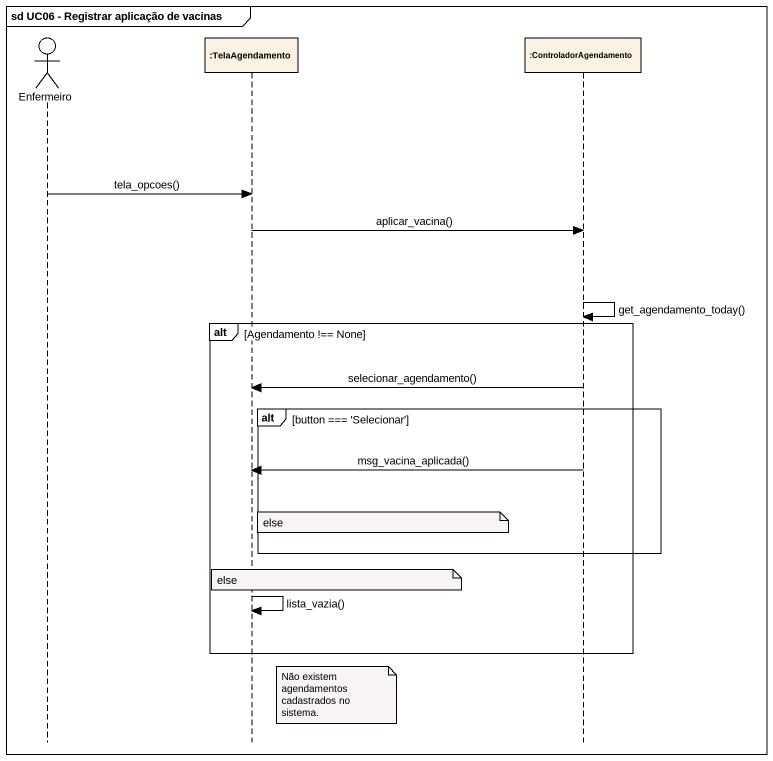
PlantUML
@startuml
mainframe sd UC06 - Registrar aplicação de vacinas
hide footbox
actor Enfermeiro
participant ":TelaAgendamento" as TelaAgendamento
participant ":ControladorAgendamento" as ControladorAgendamento

Enfermeiro -> TelaAgendamento : tela_opcoes()
TelaAgendamento -> ControladorAgendamento : aplicar_vacina()
ControladorAgendamento -> ControladorAgendamento : get_agendamento_today()
alt Agendamento !== None
  ControladorAgendamento -> TelaAgendamento : selecionar_agendamento()
  alt button === 'Selecionar'
    ControladorAgendamento -> TelaAgendamento : msg_vacina_aplicada()
    note right of TelaAgendamento : else
  end
  note over TelaAgendamento : else
  TelaAgendamento -> TelaAgendamento : lista_vazia()
end
note right of TelaAgendamento : Não existem agendamentos cadastrados no sistema.
@enduml
